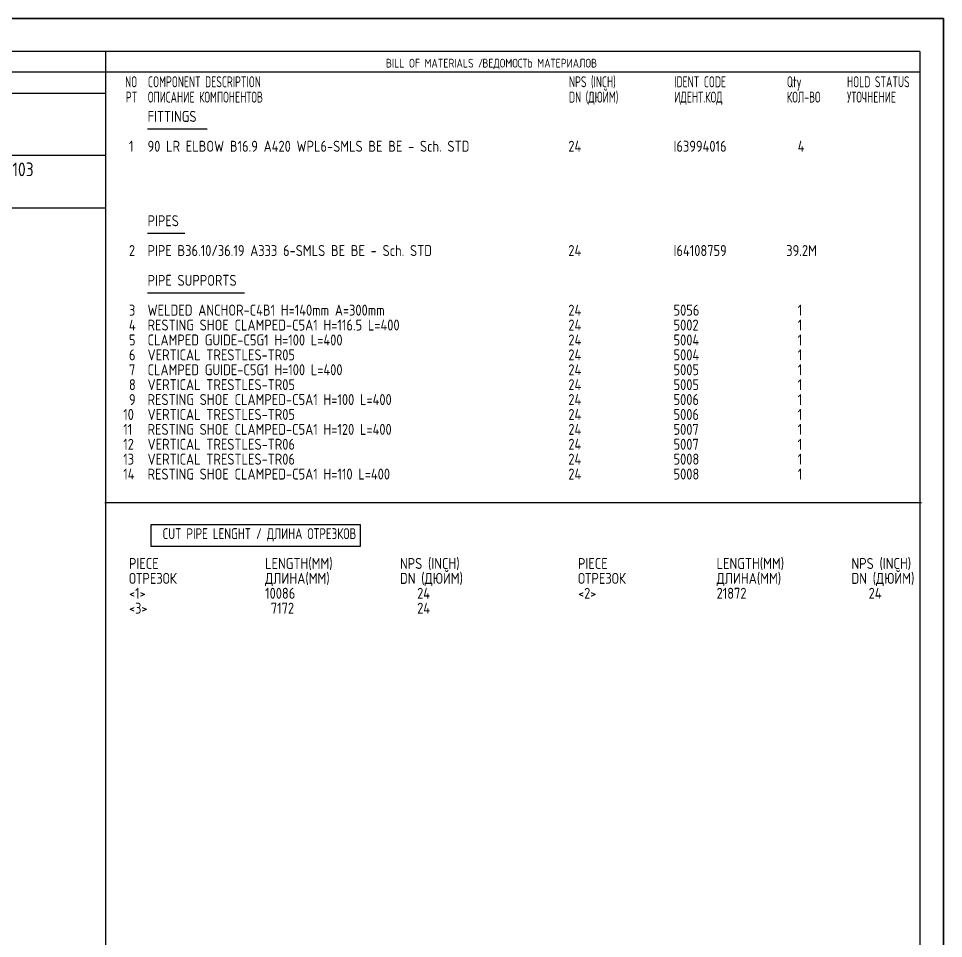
# Model space of a CAD drawing. Extents: x 0 to 594, y 0 to 420.
# Drawn here: x 383 to 594, y 210 to 420 of the extents above; entities that cross this region are included whole.
import ezdxf
from ezdxf.enums import TextEntityAlignment as Align

# ---------------------------------------------------------------- set-up
doc = ezdxf.new("R2010")
doc.units = 0
doc.header["$MEASUREMENT"] = 0
doc.linetypes.add('BORDER_2012_SLN$0$8001.Solid', pattern=[0])
for name, color, linetype in [('BORDER_2012_SLN$0$2', 7, 'Continuous'), ('BORDER_2012_SLN$0$GT_1', 7, 'Continuous'), ('GT_1', 7, 'Continuous')]:
    doc.layers.add(name, color=color, linetype=linetype)
for name, color, linetype, lineweight in [('BORDER_2012_SLN$0$BG_Level_1', 7, 'BORDER_2012_SLN$0$8001.Solid', 25), ('BORDER_2012_SLN$0$Level_1', 7, 'BORDER_2012_SLN$0$8001.Solid', 25), ('BORDER_2012_SLN$0$Level_18', 7, 'BORDER_2012_SLN$0$8001.Solid', 25)]:
    doc.layers.add(name, color=color, linetype=linetype, lineweight=lineweight)
doc.styles.add('BORDER_2012_SLN$0$GOST type A', font='GOST type A')
doc.styles.add('BORDER_2012_SLN$0$HTX1', font='')
doc.styles.add('HTX1', font='')
doc.styles.get('BORDER_2012_SLN$0$HTX1').set_extended_font_data('GOST type A')
doc.styles.get('HTX1').set_extended_font_data('GOST type A')

# ---------------------------------------------------------------- blocks, each defined once
blk = doc.blocks.new('BORDER_2012_SLN')
at = {"layer": 'BORDER_2012_SLN$0$2'}
blk.add_line((162.42, 407.85), (588.6, 407.85), dxfattribs=at)
at = {"layer": 'BORDER_2012_SLN$0$Level_1', "color": 7, "lineweight": -3}
for p, q in [((588.6, 412.5), (25.4, 412.5)), ((402.9, 7.5), (402.9, 412.5)), ((588.6, 412.5), (588.6, 7.5)), ((402.75, 402.9), (188.39, 402.9)), ((402.9, 388.7), (162.37, 388.68)), ((402.9, 376.7), (25.4, 376.7))]:
    blk.add_line(p, q, dxfattribs=at)
at = {"layer": 'BORDER_2012_SLN$0$Level_18', "color": 7, "lineweight": -3, "flags": 128}
blk.add_lwpolyline([(0, 0), (0, 420), (594, 420), (594, 0)], close=True, dxfattribs=at)
at = {"layer": 'BORDER_2012_SLN$0$BG_Level_1', "color": 7, "style": 'BORDER_2012_SLN$0$GOST type A'}
for s, p in [('BILL OF MATERIALS / ', (466.8, 408.8)), ('ВЕДОМОСТЬ МАТЕРИАЛОВ', (488.8, 408.8))]:
    blk.add_text(s, height=2, dxfattribs=at).set_placement(p)
at = {"layer": 'BORDER_2012_SLN$0$GT_1', "style": 'BORDER_2012_SLN$0$HTX1', "width": 0.8}
for s, p in [('NO', (410.06, 404.3)), ('PT', (410.06, 400.8))]:
    blk.add_text(s, height=2.5, dxfattribs=at).set_placement(p, align=Align.RIGHT)
for s, p in [('COMPONENT DESCRIPTION', (412.5, 404.3)), ('NPS (INCH)', (508.56, 404.3)), ('IDENT CODE', (532.56, 404.3)), ('Qty', (558.27, 404.3)), ('HOLD STATUS', (571.99, 404.3)), ('ОПИСАНИЕ КОМПОНЕНТОВ', (412.5, 400.8)), ('DN (ДЮЙМ)', (508.56, 400.8)), ('ИДЕНТ.КОД', (532.56, 400.8)), ('КОЛ-ВО', (558.27, 400.8)), ('УТОЧНЕНИЕ', (571.99, 400.8))]:
    blk.add_text(s, height=2.5, dxfattribs=at).set_placement(p)

msp = doc.modelspace()

# ---------------------------------------------------------------- linework, layer by layer
at = {"layer": 'GT_1', "flags": 128}
for points in [[(0, 0), (594, 0), (594, 420), (0, 420), (0, 0)], [(426.014, 394.704), (412.414, 394.704)], [(420.914, 370.895), (412.414, 370.895)], [(434.514, 357.289), (412.414, 357.289)], [(402.7, 309.559), (589, 309.559)], [(413.271, 304.514), (460.914, 304.514), (460.914, 299.466), (413.271, 299.466), (413.271, 304.514)]]:
    msp.add_lwpolyline(points, dxfattribs=at)

# ---------------------------------------------------------------- block references
at = {"linetype": 'Continuous'}
msp.add_blockref('BORDER_2012_SLN', (0, 0), dxfattribs=at)

# ---------------------------------------------------------------- texts
at = {"layer": 'GT_1', "style": 'HTX1'}
for s, height, width, p in [('FITTINGS', 2.5, 1.02, (412.414, 396.395)), ('  1', 2.5, 1.02, (405.557, 389.592)), ('90 LR ELBOW B16.9 A420 WPL6-SMLS BE BE - Sch. STD', 2.5, 1.02, (412.414, 389.592)), ('24', 2.5, 1.02, (508.414, 389.592)), ('I63994016', 2.5, 1.02, (532.414, 389.592)), ('  4', 2.5, 1.02, (558.129, 389.592)), ('SLN-2725-8770-25-F-3103', 3.125, 1.02, (345, 384)), ('PIPES', 2.5, 1.02, (412.414, 372.585)), ('  2', 2.5, 1.02, (405.557, 365.782)), ('PIPE B36.10/36.19 A333 6-SMLS BE BE - Sch. STD', 2.5, 1.02, (412.414, 365.782)), ('24', 2.5, 1.02, (508.414, 365.782)), ('I64108759', 2.5, 1.02, (532.414, 365.782)), ('39.2M', 2.5, 1.02, (558.129, 365.782)), ('PIPE SUPPORTS', 2.5, 1.02, (412.414, 358.98)), ('  3', 2.5, 1.02, (405.557, 352.177)), ('WELDED ANCHOR-C4B1 H=140mm A=300mm', 2.5, 1.02, (412.414, 352.177)), ('24', 2.5, 1.02, (508.414, 352.177)), ('5056', 2.5, 1.02, (532.414, 352.177)), ('  1', 2.5, 1.02, (558.129, 352.177)), ('  4', 2.5, 1.02, (405.557, 348.776)), ('RESTING SHOE CLAMPED-C5A1 H=116.5 L=400', 2.5, 1.02, (412.414, 348.776)), ('24', 2.5, 1.02, (508.414, 348.776)), ('5002', 2.5, 1.02, (532.414, 348.776)), ('  1', 2.5, 1.02, (558.129, 348.776)), ('  5', 2.5, 1.02, (405.557, 345.374)), ('CLAMPED GUIDE-C5G1 H=100 L=400', 2.5, 1.02, (412.414, 345.374)), ('24', 2.5, 1.02, (508.414, 345.374)), ('5004', 2.5, 1.02, (532.414, 345.374)), ('  1', 2.5, 1.02, (558.129, 345.374)), ('  6', 2.5, 1.02, (405.557, 341.973)), ('VERTICAL TRESTLES-TR05', 2.5, 1.02, (412.414, 341.973)), ('24', 2.5, 1.02, (508.414, 341.973)), ('5004', 2.5, 1.02, (532.414, 341.973)), ('  1', 2.5, 1.02, (558.129, 341.973)), ('  7', 2.5, 1.02, (405.557, 338.571)), ('CLAMPED GUIDE-C5G1 H=100 L=400', 2.5, 1.02, (412.414, 338.571)), ('24', 2.5, 1.02, (508.414, 338.571)), ('5005', 2.5, 1.02, (532.414, 338.571)), ('  1', 2.5, 1.02, (558.129, 338.571)), ('  8', 2.5, 1.02, (405.557, 335.17)), ('VERTICAL TRESTLES-TR05', 2.5, 1.02, (412.414, 335.17)), ('24', 2.5, 1.02, (508.414, 335.17)), ('5005', 2.5, 1.02, (532.414, 335.17)), ('  1', 2.5, 1.02, (558.129, 335.17)), ('  9', 2.5, 1.02, (405.557, 331.769)), ('RESTING SHOE CLAMPED-C5A1 H=100 L=400', 2.5, 1.02, (412.414, 331.769)), ('24', 2.5, 1.02, (508.414, 331.769)), ('5006', 2.5, 1.02, (532.414, 331.769)), ('  1', 2.5, 1.02, (558.129, 331.769)), (' 10', 2.5, 1.02, (405.557, 328.367)), ('VERTICAL TRESTLES-TR05', 2.5, 1.02, (412.414, 328.367)), ('24', 2.5, 1.02, (508.414, 328.367)), ('5006', 2.5, 1.02, (532.414, 328.367)), ('  1', 2.5, 1.02, (558.129, 328.367)), (' 11', 2.5, 1.02, (405.557, 324.966)), ('RESTING SHOE CLAMPED-C5A1 H=120 L=400', 2.5, 1.02, (412.414, 324.966)), ('24', 2.5, 1.02, (508.414, 324.966)), ('5007', 2.5, 1.02, (532.414, 324.966)), ('  1', 2.5, 1.02, (558.129, 324.966)), (' 12', 2.5, 1.02, (405.557, 321.565)), ('VERTICAL TRESTLES-TR06', 2.5, 1.02, (412.414, 321.565)), ('24', 2.5, 1.02, (508.414, 321.565)), ('5007', 2.5, 1.02, (532.414, 321.565)), ('  1', 2.5, 1.02, (558.129, 321.565)), (' 13', 2.5, 1.02, (405.557, 318.163)), ('VERTICAL TRESTLES-TR06', 2.5, 1.02, (412.414, 318.163)), ('24', 2.5, 1.02, (508.414, 318.163)), ('5008', 2.5, 1.02, (532.414, 318.163)), ('  1', 2.5, 1.02, (558.129, 318.163)), (' 14', 2.5, 1.02, (405.557, 314.762)), ('RESTING SHOE CLAMPED-C5A1 H=110 L=400', 2.5, 1.02, (412.414, 314.762)), ('24', 2.5, 1.02, (508.414, 314.762)), ('5008', 2.5, 1.02, (532.414, 314.762)), ('  1', 2.5, 1.02, (558.129, 314.762)), ('CUT PIPE LENGHT / ДЛИНА ОТРЕЗКОВ', 2.5, 0.9, (415.843, 301.156)), ('  PIECE', 2.5, 1.02, (405.557, 294.354)), ('    LENGTH(MM)', 2.5, 1.02, (434, 294.354)), ('NPS (INCH)', 2.5, 1.02, (470, 294.354)), ('  PIECE', 2.5, 1.02, (508, 294.354)), ('    LENGTH(MM)', 2.5, 1.02, (537, 294.354)), ('NPS (INCH)', 2.5, 1.02, (573, 294.354)), ('  ОТРЕЗОК', 2.5, 1.02, (405.557, 290.952)), ('    ДЛИНА(MM)', 2.5, 1.02, (434, 290.952)), ('DN (ДЮЙМ)', 2.5, 1.02, (470, 290.952)), ('  ОТРЕЗОК', 2.5, 1.02, (508, 290.952)), ('    ДЛИНА(MM)', 2.5, 1.02, (537, 290.952)), ('DN (ДЮЙМ)', 2.5, 1.02, (573, 290.952)), ('  <1>', 2.5, 1.02, (405.557, 287.551)), ('    10086', 2.5, 1.02, (434, 287.551)), ('   24', 2.5, 1.02, (470, 287.551)), ('  <2>', 2.5, 1.02, (508, 287.551)), ('    21872', 2.5, 1.02, (537, 287.551)), ('   24', 2.5, 1.02, (573, 287.551)), ('  <3>', 2.5, 1.02, (405.557, 284.15)), ('     7172', 2.5, 1.02, (434, 284.15)), ('   24', 2.5, 1.02, (470, 284.15))]:
    msp.add_text(s, height=height, dxfattribs=dict(at, width=width)).set_placement(p)

doc.saveas('drawing.dxf')
